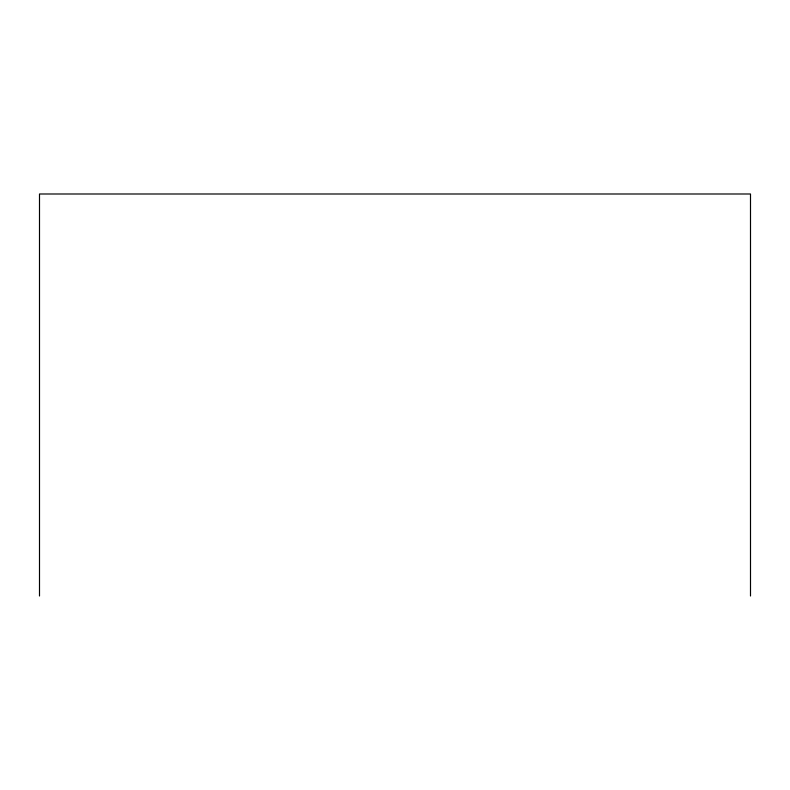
<?xml version="1.0" encoding="UTF-8"?>
<svg xmlns="http://www.w3.org/2000/svg" width="790" height="790" viewBox="0 0 790 790"><rect width="100%" height="100%" fill="white"/><g stroke="black" fill="none" stroke-linecap="round" stroke-linejoin="round"><path stroke-width="1.19" d="M750.5 596.006L750.5 193.994L39.5 193.994L39.5 596.006"/></g></svg>
